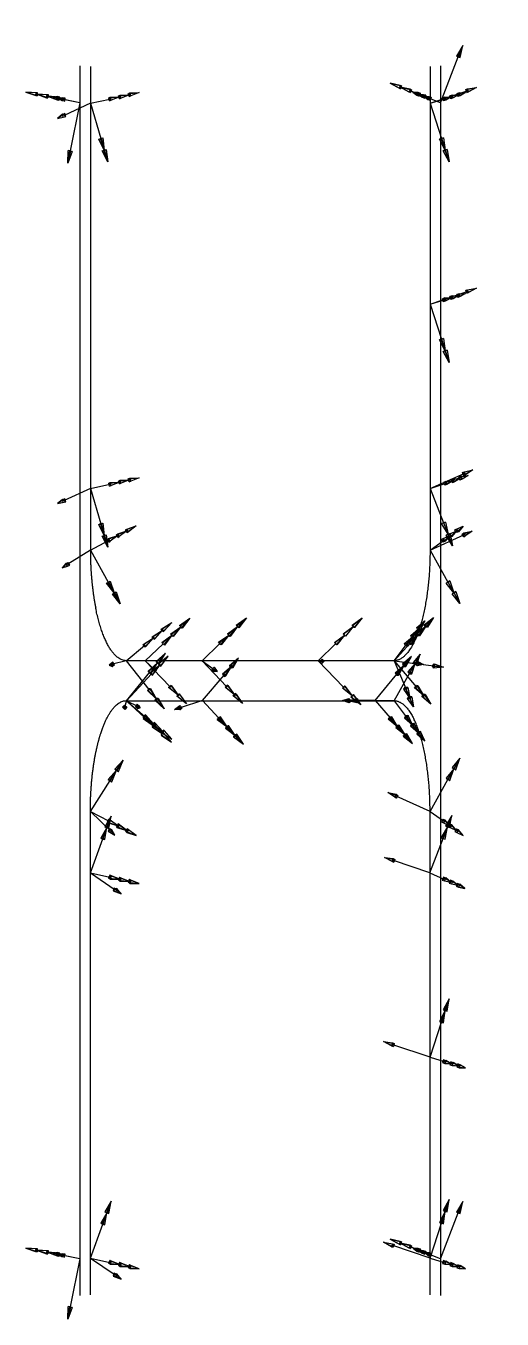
# Model space of a CAD drawing. Header units: millimetres. Extents: x -3738 to 13, y -104 to 107.
# Drawn here: x -3738.2 to -3660.7, y -103.8 to 106.5 of the extents above.
import ezdxf

# ---------------------------------------------------------------- set-up
doc = ezdxf.new("R2010")
doc.units = ezdxf.units.MM
for name, color, linetype in [('AutoDetect_5_16', 1, 'Continuous'), ('AutoDetect_6_13', 1, 'Continuous'), ('AutoDetect_7_14', 1, 'Continuous'), ('AutoDetect_7_17', 1, 'Continuous'), ('AutoDetect_7_8', 1, 'Continuous'), ('AutoDetect_8_10', 1, 'Continuous'), ('AutoDetect_8_12', 1, 'Continuous'), ('AutoDetect_8_15', 1, 'Continuous')]:
    doc.layers.add(name, color=color, linetype=linetype)

# ---------------------------------------------------------------- blocks, each defined once
blk = doc.blocks.new('Kontrollpunkt')
at = {"color": 0}
for q in [(0, 6), (8, 0), (0, 0, 4)]:
    blk.add_line((0, 0), q, dxfattribs=at)
for points in [[(0.25, 8, -0.25), (-0.25, 8, -0.25), (-0.25, 8, 0.25), (0, 10, 0), (-0.25, 8, -0.25), (0.25, 8, 0.25), (0, 10, 0), (0.25, 8, -0.25), (0.25, 8, 0.25), (-0.25, 8, 0.25)], [(0.25, 6, -0.25), (-0.25, 6, -0.25), (-0.25, 6, 0.25), (0, 8, 0), (-0.25, 6, -0.25), (0.25, 6, 0.25), (0, 8, 0), (0.25, 6, -0.25), (0.25, 6, 0.25), (-0.25, 6, 0.25)], [(0.25, 0.25, 4), (-0.25, 0.25, 4), (-0.25, -0.25, 4), (0, 0, 6), (-0.25, 0.25, 4), (0.25, -0.25, 4), (0, 0, 6), (0.25, 0.25, 4), (0.25, -0.25, 4), (-0.25, -0.25, 4)], [(0.25, 0.25, 6), (-0.25, 0.25, 6), (-0.25, -0.25, 6), (0, 0, 8), (-0.25, 0.25, 6), (0.25, -0.25, 6), (0, 0, 8), (0.25, 0.25, 6), (0.25, -0.25, 6), (-0.25, -0.25, 6)], [(0.25, 0.25, 8), (-0.25, 0.25, 8), (-0.25, -0.25, 8), (0, 0, 10), (-0.25, 0.25, 8), (0.25, -0.25, 8), (0, 0, 10), (0.25, 0.25, 8), (0.25, -0.25, 8), (-0.25, -0.25, 8)], [(8, 0.25, -0.25), (8, 0.25, 0.25), (8, -0.25, 0.25), (10, 0, 0), (8, 0.25, 0.25), (8, -0.25, -0.25), (10, 0, 0), (8, 0.25, -0.25), (8, -0.25, -0.25), (8, -0.25, 0.25)]]:
    blk.add_polyline3d(points, dxfattribs=at)

msp = doc.modelspace()

# ---------------------------------------------------------------- linework, layer by layer
at = {"layer": 'AutoDetect_5_16', "color": 1}
msp.add_line((-3670.75, 100, -264.74), (-3670.75, -100, -264.74), dxfattribs=at)
at = {"layer": 'AutoDetect_6_13', "color": 1}
msp.add_line((-3729.4, 100, -445.25), (-3729.4, -100, -445.25), dxfattribs=at)
at = {"layer": 'AutoDetect_7_14', "color": 1}
msp.add_line((-3672.45, 99.9, -270), (-3672.45, 21.25, -270), dxfattribs=at)
msp.add_rational_spline([(-3672.45, 21.25, -270), (-3672.45, 11.51, -270), (-3675.1, 6.18, -278.15)], [1, 0.816941738242, 0.862706303681], degree=2, dxfattribs=at)
at = {"layer": 'AutoDetect_7_17', "color": 1}
msp.add_line((-3727.69, 99.9, -440), (-3727.69, 21.25, -440), dxfattribs=at)
msp.add_rational_spline([(-3727.69, 21.25, -440), (-3727.69, 16.14, -440), (-3726.82, 11.79, -437.31)], [1, 0.894741499489, 0.86513754622], degree=2, dxfattribs=at)
at = {"layer": 'AutoDetect_7_8', "color": 1}
msp.add_line((-3678.3, 3.25, -288), (-3721.84, 3.25, -422), dxfattribs=at)
for points, weights in [([(-3721.84, 3.25, -422), (-3725.1, 3.25, -432.04), (-3726.82, 11.79, -437.31)], [1, 0.812365281698, 0.86513754622]), ([(-3675.1, 6.18, -278.15), (-3676.56, 3.25, -282.64), (-3678.3, 3.25, -288)], [0.862706303681, 0.890165042945, 1])]:
    msp.add_rational_spline(points, weights, degree=2, dxfattribs=at)
at = {"layer": 'AutoDetect_8_10', "color": 1}
msp.add_line((-3721.84, -3.25, -422), (-3678.3, -3.25, -288), dxfattribs=at)
msp.add_rational_spline([(-3726.78, -11.59, -437.19), (-3726.43, -9.92, -436.13), (-3725.98, -8.52, -434.73), (-3724.26, -3.25, -429.46), (-3721.84, -3.25, -422)], [0.969224732871, 0.978591118519, 1, 0.923879532511, 1], degree=2, knots=[-1.570796, -1.570796, -1.570796, -1.349903, -1.349903, -0.564505, -0.564505, -0.564505], dxfattribs=at)
msp.add_rational_spline([(-3678.3, -3.25, -288), (-3676.56, -3.25, -282.64), (-3675.1, -6.18, -278.15)], [1, 0.890165042945, 0.862706303681], degree=2, dxfattribs=at)
at = {"layer": 'AutoDetect_8_12', "color": 1}
msp.add_line((-3672.45, -99.9, -270), (-3672.45, -21.25, -270), dxfattribs=at)
msp.add_rational_spline([(-3672.45, -21.25, -270), (-3672.45, -11.51, -270), (-3675.1, -6.18, -278.15)], [1, 0.816941738242, 0.862706303681], degree=2, dxfattribs=at)
at = {"layer": 'AutoDetect_8_15', "color": 1}
msp.add_line((-3727.69, -99.9, -440), (-3727.69, -21.25, -440), dxfattribs=at)
msp.add_rational_spline([(-3727.69, -21.25, -440), (-3727.69, -16.01, -440), (-3726.78, -11.59, -437.19)], [1, 0.945288413992, 0.969224732871], degree=2, dxfattribs=at)

# ---------------------------------------------------------------- block references
at = {"layer": 'AutoDetect_5_16', "color": 1, "extrusion": (-0.447093, 0.173648, 0.87747), "rotation": 180}
for p in [(1241.35, -3159.31, 1425.19), (1416.6, -3099.58, 1392.54)]:
    msp.add_blockref('Kontrollpunkt', p, dxfattribs=at)
at = {"layer": 'AutoDetect_6_13', "color": 1, "extrusion": (-0.87747, 0.173648, -0.447093)}
for p in [(631.78, 1245.55, 3487.83), (816.21, 1229.24, 3455.19)]:
    msp.add_blockref('Kontrollpunkt', p, dxfattribs=at)
at = {"layer": 'AutoDetect_7_14', "color": 1, "extrusion": (0.578855, 0.173648, -0.796726), "rotation": 88.33633032917379}
for p in [(1145.17, -2944.23, -1894.4), (1113.89, -2951.7, -1900.07)]:
    msp.add_blockref('Kontrollpunkt', p, dxfattribs=at)
at = {"layer": 'AutoDetect_7_14', "color": 1, "extrusion": (0.619065, 0.210985, -0.756468), "rotation": 86.31571110596613}
msp.add_blockref('Kontrollpunkt', (1214.28, -2798.54, -2062.65), dxfattribs=at)
at = {"layer": 'AutoDetect_7_14', "color": 1, "extrusion": (0.541059, 0.390731, -0.744704), "rotation": 98.75013716062523}
msp.add_blockref('Kontrollpunkt', (2167.29, -2388.12, -1777.64), dxfattribs=at)
at = {"layer": 'AutoDetect_7_17', "color": 1, "extrusion": (0.796726, 0.173648, 0.578855), "rotation": 97.20393437465081}
for p in [(885.57, 1737.94, -3208.34), (824.36, 1745.66, -3219.22)]:
    msp.add_blockref('Kontrollpunkt', p, dxfattribs=at)
at = {"layer": 'AutoDetect_7_17', "color": 1, "extrusion": (0.744704, 0.390731, 0.541059), "rotation": 92.56258535529497}
msp.add_blockref('Kontrollpunkt', (1750.75, 1410.62, -3005.79), dxfattribs=at)
at = {"layer": 'AutoDetect_7_8', "color": 1, "extrusion": (0.738421, 0.621198, 0.262387), "rotation": 82.80040817070346}
msp.add_blockref('Kontrollpunkt', (2398.44, 339.54, -2857), dxfattribs=at)
at = {"layer": 'AutoDetect_7_8', "color": 1, "extrusion": (0.722628, 0.691124, -0.012507), "rotation": 103.9720013686103}
msp.add_blockref('Kontrollpunkt', (2572.67, -446.04, -2679.87), dxfattribs=at)
at = {"layer": 'AutoDetect_7_8', "color": 1, "extrusion": (0.715942, 0.696364, -0.050039)}
for p, rotation in [((2588.72, -516.42, -2634.3), 107.05263588434), ((2575.6, -457.91, -2623.72), 93.62620772420051)]:
    msp.add_blockref('Kontrollpunkt', p, dxfattribs=dict(at, rotation=rotation))
at = {"layer": 'AutoDetect_7_8', "color": 1, "extrusion": (0.498295, 0.650895, -0.572745), "rotation": 134.8445181753743}
msp.add_blockref('Kontrollpunkt', (2922.67, -1515.23, -1665.82), dxfattribs=at)
at = {"layer": 'AutoDetect_7_8', "color": 1, "extrusion": (0.643007, 0.704416, -0.300567), "rotation": 113.3162342083669}
msp.add_blockref('Kontrollpunkt', (2718.86, -1019.32, -2276.32), dxfattribs=at)
at = {"layer": 'AutoDetect_8_10', "color": 1, "extrusion": (0.73917, -0.626926, 0.246154), "rotation": 273.3923236144519}
msp.add_blockref('Kontrollpunkt', (-2409.87, 289.15, -2852.91), dxfattribs=at)
at = {"layer": 'AutoDetect_8_10', "color": 1, "extrusion": (0.498296, -0.650895, -0.572745), "rotation": 233.1982014255535}
msp.add_blockref('Kontrollpunkt', (-2922.67, -1515.23, -1665.82), dxfattribs=at)
at = {"layer": 'AutoDetect_8_10', "color": 1, "extrusion": (0.733001, -0.677149, 0.064642), "rotation": 263.0195082258568}
msp.add_blockref('Kontrollpunkt', (-2527.91, -244.54, -2753.19), dxfattribs=at)
at = {"layer": 'AutoDetect_8_10', "color": 1, "extrusion": (0.669179, -0.707067, -0.228595), "rotation": 244.6912376762533}
msp.add_blockref('Kontrollpunkt', (-2696.42, -956.13, -2392.24), dxfattribs=at)
at = {"layer": 'AutoDetect_8_10', "color": 1, "extrusion": (0.608621, -0.696364, -0.380338), "rotation": 246.4827871899066}
msp.add_blockref('Kontrollpunkt', (-2774.04, -1195.64, -2125.16), dxfattribs=at)
at = {"layer": 'AutoDetect_8_12', "color": 1, "extrusion": (0.541059, -0.390731, -0.744704), "rotation": 261.2498628393748}
msp.add_blockref('Kontrollpunkt', (-2167.29, -2388.12, -1777.64), dxfattribs=at)
at = {"layer": 'AutoDetect_8_12', "color": 1, "extrusion": (0.568812, -0.252023, -0.782903), "rotation": 265.9749164189978}
msp.add_blockref('Kontrollpunkt', (-1516.24, -2786.78, -1869.68), dxfattribs=at)
at = {"layer": 'AutoDetect_8_12', "color": 1, "extrusion": (0.578855, -0.173648, -0.796726), "rotation": 271.6636696708262}
for p in [(-1113.89, -2951.7, -1900.07), (-1145.17, -2944.23, -1894.4)]:
    msp.add_blockref('Kontrollpunkt', p, dxfattribs=at)
at = {"layer": 'AutoDetect_8_15', "color": 1, "extrusion": (0.744704, -0.390731, 0.541059), "rotation": 260.9669597738766}
msp.add_blockref('Kontrollpunkt', (-1750.75, 1410.62, -3005.79), dxfattribs=at)
at = {"layer": 'AutoDetect_8_15', "color": 1, "extrusion": (0.796726, -0.173648, 0.578855), "rotation": 256.8095874174825}
for p in [(-824.36, 1745.66, -3219.22), (-885.57, 1737.94, -3208.34)]:
    msp.add_blockref('Kontrollpunkt', p, dxfattribs=at)

doc.saveas('drawing.dxf')
